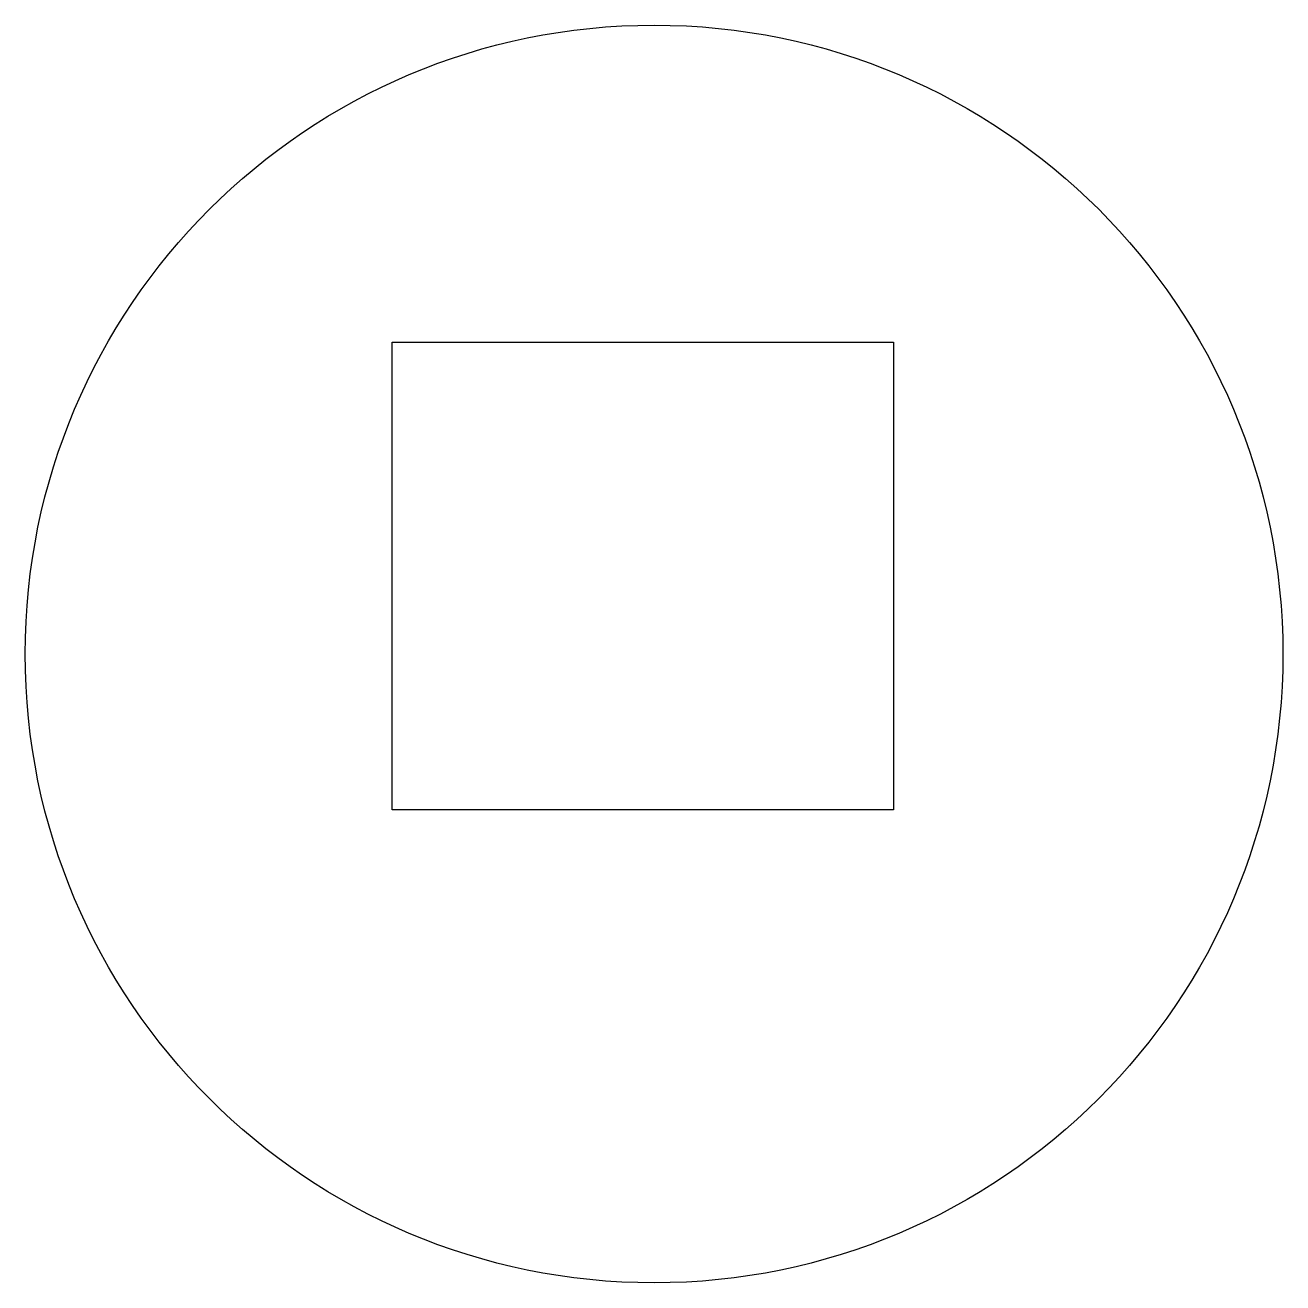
# Model space of a CAD drawing. Header units: millimetres. Extents: x 280 to 444, y 160 to 324.
import ezdxf

# ---------------------------------------------------------------- set-up
doc = ezdxf.new("R2010")
doc.units = ezdxf.units.MM

# ---------------------------------------------------------------- blocks, each defined once
blk = doc.blocks.new('1')
blk.add_lwpolyline([(0, 60.87), (65.28, 60.87), (65.28, 0), (0, 0)], close=True)
blk.add_circle((34.09, 20.29), 81.86)

msp = doc.modelspace()

# ---------------------------------------------------------------- block references
msp.add_blockref('1', (327.61, 221.36))

doc.saveas('drawing.dxf')
